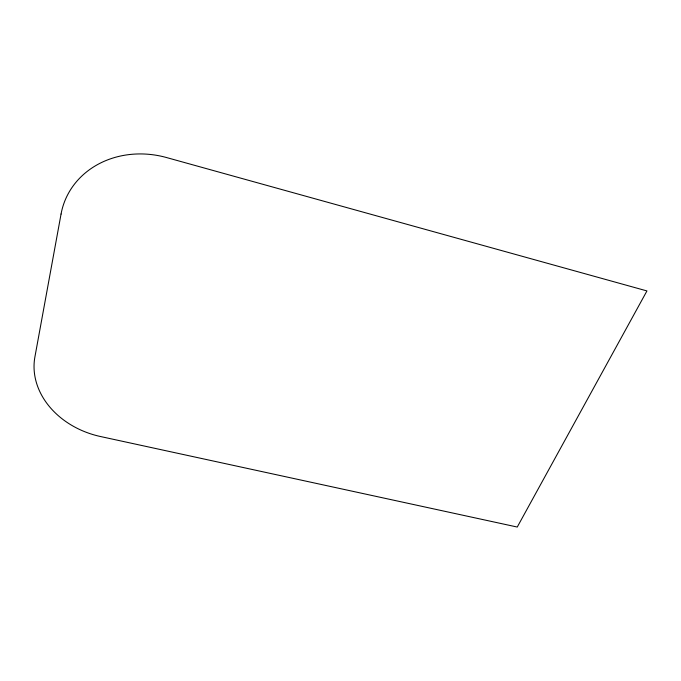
<?xml version="1.0" encoding="UTF-8"?>
<svg xmlns="http://www.w3.org/2000/svg" width="681" height="681" viewBox="0 0 681 681"><rect width="100%" height="100%" fill="white"/><g stroke="black" fill="none" stroke-linecap="round" stroke-linejoin="round"><path stroke-width="1.02" d="M61.06 214.038L34.91 356.912A80.92 65.555 12.4 0 0 100.49 436.521L517.254 527.043L646.95 290.932L166.522 157.541A88.266 77.719 19.2 0 0 61.06 214.038"/></g></svg>
